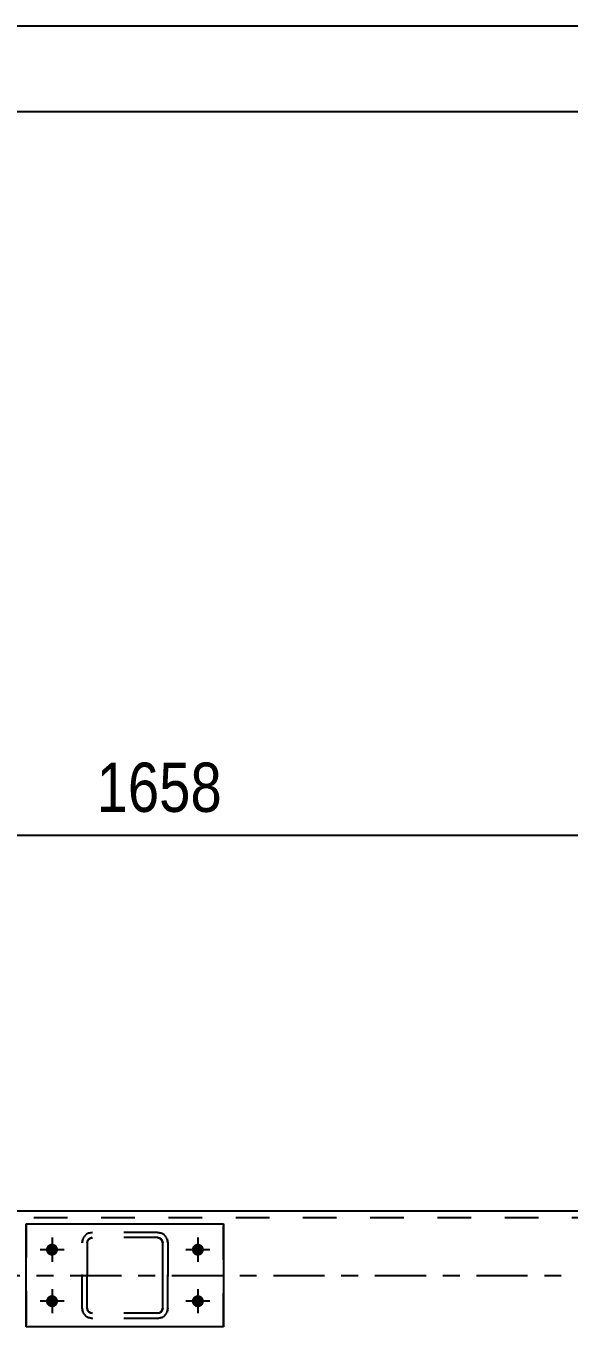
# Model space of a CAD drawing. Header units: millimetres. Extents: x 0 to 1189, y 0 to 841.
# Drawn here: x 398.9 to 430.6, y 765.3 to 841 of the extents above; entities that cross this region are included whole.
import ezdxf

# ---------------------------------------------------------------- set-up
doc = ezdxf.new("R2010")
doc.units = ezdxf.units.MM
doc.linetypes.add('DXK_LINE_DOT2', pattern=[3.9198, 1.9599, -1.9599])
doc.linetypes.add('DXK_LINE_DOT3', pattern=[5.918699999999999, 2.979, -0.9799, 0.9799, -0.9799])
doc.styles.add('Arial Narrow', font='ARIALN.TTF', dxfattribs={"height": 0.2})

# ---------------------------------------------------------------- blocks, each defined once
blk = doc.blocks.new('Unknown-570348649-1114 - 55360')
at = {"color": 5, "linetype": 'Continuous'}
for p, q in [((1189, 841), (0, 841)), ((1184, 836), (5, 836))]:
    blk.add_line(p, q, dxfattribs=at)
blk = doc.blocks.new('Part-570348649-44093 - 43977')
at = {"color": 7, "linetype": 'DXK_LINE_DOT2'}
for p, q in [((402.1968772932365, 770.1561786887277), (402.2425495739649, 770.3857887481481)), ((402.2444688322199, 770.3857887481635), (402.1987965519323, 770.1561786887436)), ((402.2425495739649, 770.3857887481481), (402.2444688322199, 770.3857887481635)), ((402.5847452609495, 770.3683107230962), (402.5197134352072, 770.2709837184466)), ((402.5216326907846, 770.2709837184626), (402.5866645158983, 770.3683107231108)), ((402.5672672357833, 770.7105064082458), (402.7968772964306, 770.7561786887466)), ((402.7987965493275, 770.7561786887618), (402.5691864909009, 770.710506408261)), ((402.6820722661172, 770.4333425484958), (402.5847452609495, 770.3683107230962)), ((402.5866645158983, 770.3683107231108), (402.683991520123, 770.4333425485119)), ((402.7968772964393, 770.4561786887465), (402.6820722661172, 770.4333425484958)), ((402.683991520123, 770.4333425485119), (402.7987965493363, 770.4561786887618)), ((406.5987965329493, 770.7561786888797), (402.7968772964306, 770.7561786887466)), ((406.5987965329581, 770.4561786888797), (402.7968772964393, 770.4561786887465)), ((406.59687731678, 770.7561786888637), (406.8264873774287, 770.7105064083775)), ((406.7116823471123, 770.4333425486217), (406.5968773167887, 770.4561786888637)), ((406.8284065913803, 770.7105064083935), (406.5987965329493, 770.7561786888797)), ((406.5987965329581, 770.4561786888797), (406.7136015621743, 770.4333425486369)), ((406.8090093522814, 770.3683107232264), (406.7116823471123, 770.4333425486217)), ((406.7136015621743, 770.4333425486369), (406.8109285664033, 770.3683107232424)), ((406.874041178031, 770.2709837185827), (406.8090093522814, 770.3683107232264)), ((406.8109285664033, 770.3683107232424), (406.8759603915228, 770.2709837185979)), ((407.1512050392631, 770.3857887483002), (407.1968773200076, 770.1561786888826)), ((407.1987965303809, 770.1561786888986), (407.1531242500774, 770.3857887483163)), ((402.1968772932365, 770.1561786887277), (402.1987965519323, 770.1561786887436)), ((402.196877293347, 766.3561786887276), (402.1968772932365, 770.1561786887277)), ((402.1987965520429, 766.3561786887436), (402.1987965519323, 770.1561786887436)), ((402.5197134352072, 770.2709837184466), (402.4968772948415, 770.1561786887363)), ((402.4987965506386, 770.1561786887523), (402.4968772948415, 770.1561786887363)), ((402.4968772948415, 770.1561786887363), (402.4968772949521, 766.3561786887363)), ((402.4987965506386, 770.1561786887523), (402.5216326907846, 770.2709837184626)), ((402.4987965507493, 766.3561786887524), (402.4987965506386, 770.1561786887523)), ((406.874041178031, 770.2709837185827), (406.8759603915228, 770.2709837185979)), ((406.8968773184025, 770.1561786888739), (406.874041178031, 770.2709837185827)), ((406.8759603915228, 770.2709837185979), (406.8987965316732, 770.1561786888891)), ((406.8987965316732, 770.1561786888891), (406.8968773184025, 770.1561786888739)), ((406.8968773184025, 770.1561786888739), (406.8968773185131, 766.3561786888739)), ((406.8987965317837, 766.3561786888891), (406.8987965316732, 770.1561786888891)), ((407.1987965303809, 770.1561786888986), (407.1968773200076, 770.1561786888826)), ((407.1968773200076, 770.1561786888826), (407.1968773201182, 766.3561786888826)), ((407.1987965304915, 766.3561786888986), (407.1987965303809, 770.1561786888986)), ((402.1987965520429, 766.3561786887436), (402.196877293347, 766.3561786887276)), ((402.24254957409, 766.12656862931), (402.196877293347, 766.3561786887276)), ((402.1987965520429, 766.3561786887436), (402.244468832345, 766.1265686293253)), ((402.24254957409, 766.12656862931), (402.244468832345, 766.1265686293253)), ((402.4968772949521, 766.3561786887363), (402.4987965507493, 766.3561786887524)), ((402.4968772949521, 766.3561786887363), (402.5197134353236, 766.2413736590275)), ((402.521632690901, 766.2413736590436), (402.4987965507493, 766.3561786887524)), ((402.5197134353236, 766.2413736590275), (402.5847452610718, 766.1440466543838)), ((402.5866645160205, 766.1440466543984), (402.521632690901, 766.2413736590436)), ((402.7968772965761, 765.7561786887466), (402.567267235926, 765.8018509692328)), ((402.5691864910435, 765.801850969248), (402.798796549473, 765.7561786887618)), ((402.5847452610718, 766.1440466543838), (402.6820722662438, 766.0790148289885)), ((402.6839915202495, 766.0790148290046), (402.5866645160205, 766.1440466543984)), ((402.6820722662438, 766.0790148289885), (402.7968772965674, 766.0561786887465)), ((402.7987965494643, 766.0561786887619), (402.6839915202495, 766.0790148290046)), ((406.5987965330861, 766.0561786888796), (402.7968772965674, 766.0561786887465)), ((406.5968773169168, 766.0561786888637), (406.7116823472389, 766.0790148291144)), ((406.8264873775713, 765.8018509693644), (406.5968773169255, 765.7561786888637)), ((406.7136015623009, 766.0790148291297), (406.5987965330861, 766.0561786888796)), ((406.5987965330949, 765.7561786888797), (406.8284065915229, 765.8018509693804)), ((406.7116823472389, 766.0790148291144), (406.8090093524037, 766.144046654514)), ((406.8109285665255, 766.14404665453), (406.7136015623009, 766.0790148291297)), ((406.8090093524037, 766.144046654514), (406.8740411781474, 766.2413736591636)), ((406.8759603916392, 766.2413736591789), (406.8109285665255, 766.14404665453)), ((406.8740411781474, 766.2413736591636), (406.8968773185131, 766.3561786888739)), ((406.8740411781474, 766.2413736591636), (406.8759603916392, 766.2413736591789)), ((406.8987965317837, 766.3561786888891), (406.8759603916392, 766.2413736591789)), ((406.8968773185131, 766.3561786888739), (406.8987965317837, 766.3561786888891)), ((407.1968773201182, 766.3561786888826), (407.1512050393883, 766.1265686294621)), ((407.1531242502025, 766.1265686294781), (407.1987965304915, 766.3561786888986)), ((407.1968773201182, 766.3561786888826), (407.1987965304915, 766.3561786888986)), ((406.5987965330949, 765.7561786888797), (402.7968772965761, 765.7561786887466))]:
    blk.add_line(p, q, dxfattribs=at)
at = {"color": 7, "linetype": 'DXK_LINE_DOT3'}
blk.add_line((404.6998321633029, 768.2561786893547), (404.695841679475, 768.256178689288), dxfattribs=at)
at = {"color": 7, "linetype": 'DXK_LINE_DOT2'}
for centre, radius, start, end in [((402.7968772943536, 770.1561786866404), 0.6000000016140747, 112.4999998484229, 157.4999998479551), ((402.7987965510315, 770.1561786904512), 0.599999998704571, 112.5000001247827, 157.5000001251796), ((406.5968773188881, 770.15617868676), 0.6000000016139324, 22.50000015540935, 67.50000015463296), ((406.5987965312794, 770.1561786905714), 0.5999999987044727, 22.49999987818691, 67.49999987827437), ((402.7968772944653, 766.3561786908515), 0.6000000016145811, 202.5000001555097, 247.5000001547878), ((402.7987965511433, 766.3561786870713), 0.5999999987051187, 202.4999998782862, 247.4999998784263), ((406.5968773189999, 766.3561786909686), 0.6000000016133893, 292.4999998485761, 337.4999998480565), ((406.5987965313911, 766.3561786871891), 0.5999999987038696, 292.5000001249397, 337.5000001252839)]:
    blk.add_arc(centre, radius, start, end, dxfattribs=at)
blk = doc.blocks.new('Part-570348649-44094 - 43977')
at = {"color": 2, "linetype": 'Continuous'}
for p, q in [((398.9486604230771, 771.2561786895345), (398.9486044278573, 771.2561786895345)), ((398.9486604232517, 765.2561786895345), (398.9486604230771, 771.2561786895345)), ((398.9486604230771, 771.2561786895345), (410.4486603735511, 771.2561786898917)), ((410.4486603735511, 771.2561786898917), (410.4486603737257, 765.2561786898917)), ((398.948604428032, 765.2561786895345), (398.9486604232517, 765.2561786895345)), ((410.4486603737257, 765.2561786898917), (398.9486604232517, 765.2561786895345))]:
    blk.add_line(p, q, dxfattribs=at)
at = {"color": 7, "linetype": 'DXK_LINE_DOT2'}
for p, q in [((398.9486044278573, 771.2561786895345), (398.948604428032, 765.2561786895345)), ((398.9486604230771, 771.2561786895345), (398.9486044278573, 771.2561786895345)), ((410.4486043785074, 765.2561786898917), (410.4486043783328, 771.2561786898917)), ((398.9486604232517, 765.2561786895345), (398.948604428032, 765.2561786895345))]:
    blk.add_line(p, q, dxfattribs=at)
blk = doc.blocks.new('Part-570348649-44130 - 43977')
at = {"color": 2, "linetype": 'Continuous'}
blk.add_line((445.29172298832, 772.0079967081238), (365.2621530368125, 772.0079967056371), dxfattribs=at)
at = {"color": 7, "linetype": 'DXK_LINE_DOT2'}
blk.add_line((1063.802633725543, 771.6079967273366), (182.5215277631361, 771.6079966999589), dxfattribs=at)
at = {"color": 7, "linetype": 'DXK_LINE_DOT3'}
blk.add_line((182.5215277631361, 768.2579967000174), (1063.802633716008, 768.2579967291324), dxfattribs=at)
blk = doc.blocks.new('Bolt-570348649-44179 - 43977')
at = {"linetype": 'Continuous'}
for points in [[(400.0986604859099, 769.7561786873162), (400.1063088249144, 769.8289477791765), (400.1289195742233, 769.898536512686), (400.1655045355934, 769.9619035262664), (400.2144647706587, 770.0162793773558), (400.2736604822096, 770.059287580337), (400.3405045335988, 770.0890484703638), (400.4120755190272, 770.1042613537331), (400.485245442996, 770.1042613544424), (400.5568164287193, 770.0890484724606), (400.6236604806854, 770.0592875837298), (400.6828561930702, 770.0162793818962), (400.7318164291897, 769.961903531756), (400.7684013917883, 769.8985365188848), (400.7910121424463, 769.8289477858137), (400.7986604828616, 769.7561786941017), (400.7910121438571, 769.6834096022412), (400.7684013945482, 769.6138208687318), (400.7318164331781, 769.5504538551513), (400.6828561981128, 769.4960780040619), (400.6236604865619, 769.4530698010807), (400.5568164351727, 769.4233089110539), (400.4852454497443, 769.4080960276846), (400.4120755257755, 769.4080960269753), (400.3405045400522, 769.4233089089571), (400.2736604880861, 769.4530697976879), (400.2144647757013, 769.4960779995216), (400.1655045395818, 769.5504538496617), (400.1289195769832, 769.6138208625329), (400.1063088263252, 769.683409595604)], [(408.5986604486526, 769.7561786877046), (408.6063087876798, 769.8289477795626), (408.6289195370103, 769.8985365130651), (408.6655044984003, 769.9619035266342), (408.7144647334825, 770.0162793777082), (408.7736604450469, 770.059287580671), (408.8405044964453, 770.0890484706769), (408.9120754818784, 770.104261354024), (408.9852454058472, 770.1042613547104), (409.0568163915658, 770.0890484727063), (409.1236604435227, 770.0592875839546), (409.182856155894, 770.0162793821025), (409.2318163919966, 769.9619035319472), (409.2684013545754, 769.8985365190646), (409.2910121052117, 769.8289477859863), (409.2986604456044, 769.7561786942719), (409.2910121065772, 769.6834096024139), (409.2684013572466, 769.6138208689115), (409.2318163958568, 769.5504538553424), (409.1828561607745, 769.4960780042683), (409.1236604492101, 769.4530698013054), (409.0568163978116, 769.4233089112996), (408.9852454123785, 769.4080960279525), (408.9120754884098, 769.4080960272661), (408.8405045026911, 769.4233089092702), (408.7736604507343, 769.4530697980218), (408.7144647383629, 769.4960779998739), (408.6655045022604, 769.5504538500294), (408.6289195396815, 769.613820862912), (408.6063087890452, 769.6834095959902)], [(400.0986604859914, 766.7561786873162), (400.1063088249959, 766.8289477791765), (400.1289195743047, 766.898536512686), (400.1655045356749, 766.9619035262664), (400.2144647707402, 767.0162793773558), (400.2736604822911, 767.059287580337), (400.3405045336803, 767.0890484703638), (400.4120755191087, 767.1042613537331), (400.4852454430774, 767.1042613544424), (400.5568164288007, 767.0890484724606), (400.6236604807669, 767.0592875837298), (400.6828561931517, 767.0162793818962), (400.7318164292711, 766.961903531756), (400.7684013918698, 766.8985365188848), (400.7910121425278, 766.8289477858137), (400.7986604829431, 766.7561786941017), (400.7910121439386, 766.6834096022412), (400.7684013946297, 766.6138208687318), (400.7318164332596, 766.5504538551513), (400.6828561981943, 766.4960780040619), (400.6236604866434, 766.4530698010807), (400.5568164352542, 766.4233089110539), (400.4852454498258, 766.4080960276846), (400.4120755258571, 766.4080960269753), (400.3405045401337, 766.4233089089571), (400.2736604881675, 766.4530697976879), (400.2144647757829, 766.4960779995216), (400.1655045396633, 766.5504538496617), (400.1289195770647, 766.6138208625329), (400.1063088264067, 766.683409595604)], [(408.5986604487356, 766.7561786877046), (408.6063087877627, 766.8289477795627), (408.6289195370933, 766.8985365130651), (408.6655044984832, 766.9619035266342), (408.7144647335655, 767.0162793777082), (408.7736604451298, 767.059287580671), (408.8405044965283, 767.0890484706769), (408.9120754819614, 767.104261354024), (408.9852454059302, 767.1042613547104), (409.0568163916487, 767.0890484727063), (409.1236604436057, 767.0592875839546), (409.1828561559769, 767.0162793821025), (409.2318163920795, 766.9619035319471), (409.2684013546584, 766.8985365190646), (409.2910121052947, 766.8289477859863), (409.2986604456872, 766.7561786942719), (409.2910121066601, 766.6834096024139), (409.2684013573295, 766.6138208689115), (409.2318163959396, 766.5504538553424), (409.1828561608573, 766.4960780042683), (409.123660449293, 766.4530698013054), (409.0568163978945, 766.4233089112996), (408.9852454124614, 766.4080960279525), (408.9120754884926, 766.4080960272661), (408.840504502774, 766.4233089092702), (408.7736604508171, 766.4530697980218), (408.7144647384458, 766.4960779998739), (408.6655045023433, 766.5504538500294), (408.6289195397644, 766.613820862912), (408.6063087891281, 766.6834095959902)]]:
    blk.add_hatch(color=1, dxfattribs=at).paths.add_polyline_path(points)
at = {"color": 1, "linetype": 'Continuous'}
for p, q in [((400.4486604867533, 770.4561786901995), (400.4486604867941, 769.0561786901995)), ((408.9486604495848, 770.4561786904629), (408.9486604496256, 769.056178690463)), ((401.1486604837254, 769.7561786902213), (399.7486604898221, 769.7561786901778)), ((409.6486604465568, 769.7561786904847), (408.2486604526536, 769.7561786904412)), ((400.4486604868407, 767.4561786901995), (400.4486604868814, 766.0561786901995)), ((408.9486604496722, 767.4561786904629), (408.9486604497129, 766.056178690463)), ((401.1486604838127, 766.7561786902213), (399.7486604899094, 766.7561786901778)), ((409.6486604466442, 766.7561786904847), (408.2486604527409, 766.7561786904412))]:
    blk.add_line(p, q, dxfattribs=at)
blk = doc.blocks.new('StraightDimension-570348649-69229 - 43977')
at = {"color": 7, "linetype": 'Continuous'}
for p, q in [((365.2621833349178, 778.001141029635), (365.2621833349178, 815.7093547303775)), ((448.1397552092659, 778.0011413128253), (448.1397552092659, 807.0093547303776)), ((366.7621833945224, 794.4968547542194), (363.7621832753131, 793.2968547065357)), ((365.2621833349178, 793.8968547303775), (448.1397552092659, 793.8968547303775)), ((446.6397551496613, 793.2968547065357), (449.6397552688705, 794.4968547542194))]:
    blk.add_line(p, q, dxfattribs=at)
at = {"color": 0, "linetype": 'Continuous'}
blk.add_wipeout([(447.53972614502635, 807.6093569342472), (443.3397261450547, 807.6093415067858), (443.33975741321314, 799.0968415068432), (447.5397574131849, 799.0968569343047)], dxfattribs=at)
at = {"color": 0}
blk.add_wipeout([(410.9572192720919, 794.6468547303776), (410.9572192720919, 798.8468547303777), (402.4447192720919, 798.8468547303777), (402.4447192720919, 794.6468547303776)], dxfattribs=at)
at = {"color": 3, "linetype": 'Continuous', "style": 'Arial Narrow'}
blk.add_text('5958', height=2.86328125, rotation=90.0002104591497, dxfattribs=at).set_placement((446.9397552092659, 799.6968547303776))
at = {"color": 3, "style": 'Arial Narrow'}
blk.add_text('1658', height=2.86328125, dxfattribs=at).set_placement((403.0447192720918, 795.2468547303775))

msp = doc.modelspace()

# ---------------------------------------------------------------- block references
for name in ['Unknown-570348649-1114 - 55360', 'Part-570348649-44130 - 43977', 'Part-570348649-44094 - 43977', 'Bolt-570348649-44179 - 43977', 'Part-570348649-44093 - 43977']:
    msp.add_blockref(name, (0, 0))

# ---------------------------------------------------------------- next in the draw order: block references
msp.add_blockref('StraightDimension-570348649-69229 - 43977', (0, 0))

doc.saveas('drawing.dxf')
